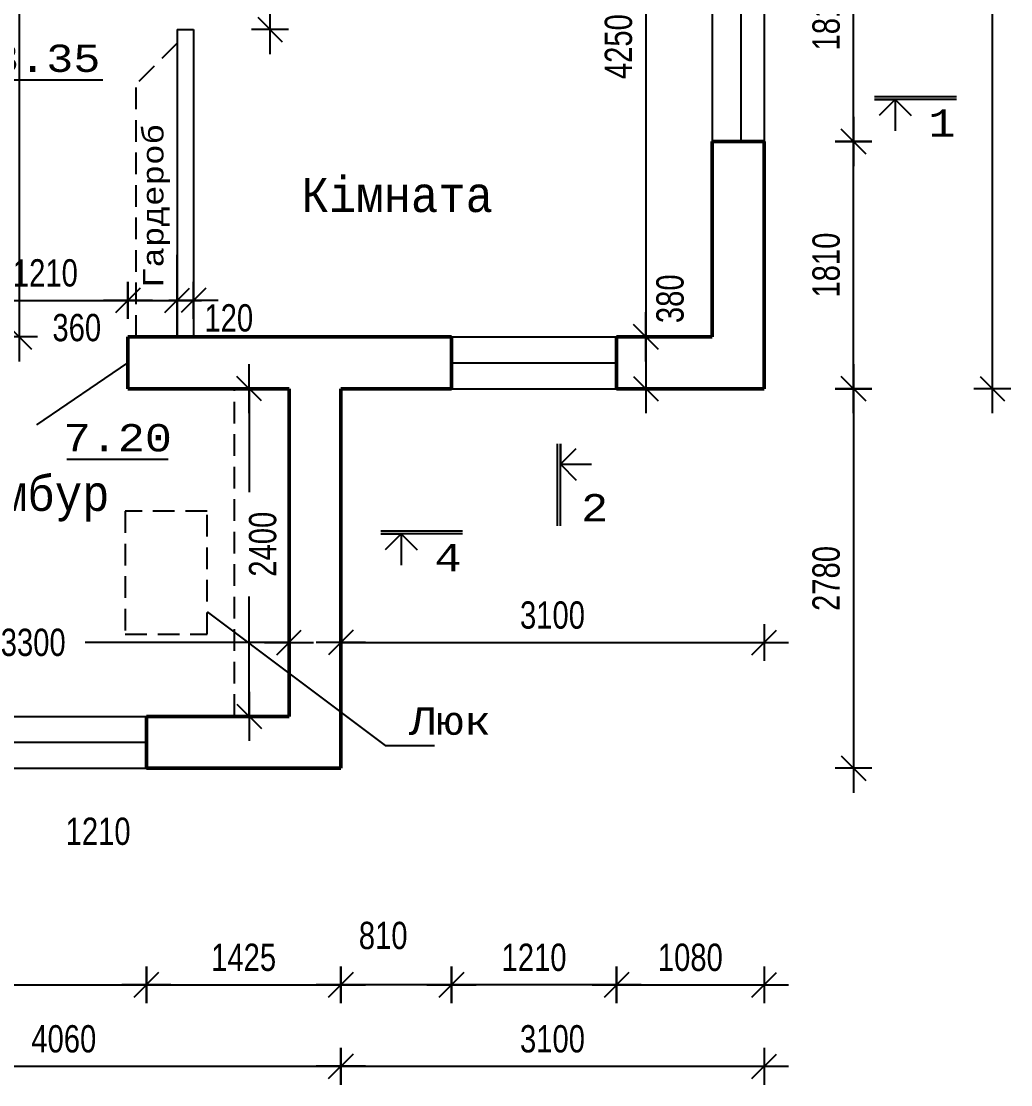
# Model space of a CAD drawing. Extents: x 3578 to 5591, y 95 to 458.
# Drawn here: x 4211.8 to 4284.3, y 98.9 to 176.8 of the extents above; entities that cross this region are included whole.
import ezdxf

# ---------------------------------------------------------------- set-up
doc = ezdxf.new("R2010")
doc.units = 0
doc.header["$MEASUREMENT"] = 0
doc.linetypes.add('HIDDEN2', pattern=[4.7625, 3.175, -1.5875])
doc.layers.get('0').update_dxf_attribs({"linetype": 'CONTINUOUS'})
doc.layers.get('DEFPOINTS').update_dxf_attribs({"linetype": 'CONTINUOUS'})
doc.layers.add('Chata', color=7, linetype='CONTINUOUS')
doc.layers.add('Furniture & Equipment', color=7, linetype='CONTINUOUS')
doc.styles.add('RUSS', font='russ', dxfattribs={"width": 0.8})
doc.styles.get("Standard").update_dxf_attribs({"font": 'cour.ttf'})
doc.dimstyles.new('MAESTRO_STD_1', dxfattribs={"dimtxt": 2.5, "dimasz": 0.09, "dimexe": 0, "dimexo": 0, "dimgap": 1, "dimtad": 1, "dimdec": 0, "dimlfac": 100, "dimzin": 0, "dimdsep": 46, "dimtxsty": 'RUSS', "dimblk": 'A8MITTA', "dimcen": 3, "dimse1": 1, "dimse2": 1, "dimclrd": 6, "dimclrt": 6, "dimadec": 0, "dimazin": 0, "dimtp": 6, "dimtm": 6, "dimtfac": 1, "dimtdec": 0, "dimtofl": 0, "dimtmove": 2, "dimatfit": 3, "dimldrblk": 'A8MITTA', "dimfxl": 1, "dimtolj": 1, "dimtzin": 0, "dimarcsym": 0})
doc.dimstyles.new('Text 2mm', dxfattribs={"dimtxt": 2, "dimasz": 0.09, "dimexe": 0, "dimexo": 0, "dimgap": 1, "dimtad": 1, "dimdec": 0, "dimlfac": 100, "dimzin": 0, "dimdsep": 46, "dimtxsty": 'RUSS', "dimblk": 'A8MITTA', "dimcen": 3, "dimse1": 1, "dimse2": 1, "dimclrd": 6, "dimclrt": 6, "dimadec": 0, "dimazin": 0, "dimtp": 6, "dimtm": 6, "dimtfac": 1, "dimtdec": 0, "dimtofl": 0, "dimtmove": 2, "dimatfit": 3, "dimldrblk": 'A8MITTA', "dimfxl": 1, "dimtolj": 1, "dimtzin": 0, "dimarcsym": 0})

# ---------------------------------------------------------------- blocks, each defined once
blk = doc.blocks.new('A8MITTA', base_point=(3180, 3140))
for p, q in [((3180, 3155), (3180, 3125)), ((3170, 3130), (3190, 3150)), ((3160, 3140), (3200, 3140))]:
    blk.add_line(p, q)
blk = doc.blocks.new('*D266')
at = {"layer": 'Chata', "color": 6, "lineweight": -2, "ltscale": 0.01, "transparency": 16777216}
blk.add_line((4262.319, 187.138), (4224.499, 187.138), dxfattribs=at)
at = {"layer": 'DEFPOINTS', "color": 0, "ltscale": 0.01, "transparency": 16777216}
for p in [(4224.409, 187.138), (4224.409, 153.728), (4262.409, 153.728)]:
    blk.add_point(p, dxfattribs=at)
at = {"layer": 'Chata', "color": 6, "lineweight": -2, "ltscale": 0.01, "transparency": 16777216, "xscale": 0.09, "yscale": 0.09, "zscale": 0.09, "rotation": 180}
blk.add_blockref('A8MITTA', (4224.409, 187.138), dxfattribs=at)
at = {"layer": 'Chata', "color": 6, "lineweight": -2, "ltscale": 0.01, "transparency": 16777216, "xscale": 0.09, "yscale": 0.09, "zscale": 0.09}
blk.add_blockref('A8MITTA', (4262.409, 187.138), dxfattribs=at)
at = {"layer": 'Chata', "color": 6, "ltscale": 0.01, "transparency": 16777216, "insert": (4243.409, 189.388), "char_height": 2.5, "attachment_point": 5, "style": 'RUSS'}
blk.add_mtext('\\A1;3800', dxfattribs=at)
blk = doc.blocks.new('*D269')
at = {"layer": 'Chata', "color": 6, "lineweight": -2, "ltscale": 0.01, "transparency": 16777216}
blk.add_line((4257.55, 196.138), (4257.55, 153.818), dxfattribs=at)
at = {"layer": 'DEFPOINTS', "color": 0, "ltscale": 0.01, "transparency": 16777216}
for p in [(4262.409, 196.228), (4257.55, 153.728), (4262.409, 153.728)]:
    blk.add_point(p, dxfattribs=at)
at = {"layer": 'Chata', "color": 6, "lineweight": -2, "ltscale": 0.01, "transparency": 16777216, "xscale": 0.09, "yscale": 0.09, "zscale": 0.09}
for p, rotation in [((4257.55, 196.228), 90), ((4257.55, 153.728), 270)]:
    blk.add_blockref('A8MITTA', p, dxfattribs=dict(at, rotation=rotation))
at = {"layer": 'Chata', "color": 6, "ltscale": 0.01, "transparency": 16777216, "insert": (4255.55, 174.978), "char_height": 2, "attachment_point": 5, "rotation": 90, "style": 'RUSS'}
blk.add_mtext('\\A1;4250', dxfattribs=at)
blk = doc.blocks.new('*D270')
at = {"layer": 'Chata', "color": 6, "lineweight": -2, "ltscale": 0.01, "transparency": 16777216}
blk.add_line((4272.767, 149.838), (4272.767, 122.218), dxfattribs=at)
at = {"layer": 'DEFPOINTS', "color": 0, "ltscale": 0.01, "transparency": 16777216}
for p in [(4235.209, 149.928), (4235.209, 122.128), (4272.767, 122.128)]:
    blk.add_point(p, dxfattribs=at)
at = {"layer": 'Chata', "color": 6, "lineweight": -2, "ltscale": 0.01, "transparency": 16777216, "xscale": 0.09, "yscale": 0.09, "zscale": 0.09}
for p, rotation in [((4272.767, 149.928), 90), ((4272.767, 122.128), 270)]:
    blk.add_blockref('A8MITTA', p, dxfattribs=dict(at, rotation=rotation))
at = {"layer": 'Chata', "color": 6, "ltscale": 0.01, "transparency": 16777216, "insert": (4270.767, 136.028), "char_height": 2, "attachment_point": 5, "rotation": 90, "style": 'RUSS'}
blk.add_mtext('\\A1;2780', dxfattribs=at)
blk = doc.blocks.new('*D277')
at = {"layer": 'Chata', "color": 6, "lineweight": -2, "ltscale": 0.01, "transparency": 16777216}
blk.add_line((4230.012, 185.238), (4230.012, 176.318), dxfattribs=at)
at = {"layer": 'DEFPOINTS', "color": 0, "ltscale": 0.01, "transparency": 16777216}
for p in [(4224.409, 185.328), (4224.409, 176.228), (4230.012, 176.228)]:
    blk.add_point(p, dxfattribs=at)
at = {"layer": 'Chata', "color": 6, "lineweight": -2, "ltscale": 0.01, "transparency": 16777216, "xscale": 0.09, "yscale": 0.09, "zscale": 0.09}
for p, rotation in [((4230.012, 185.328), 90), ((4230.012, 176.228), 270)]:
    blk.add_blockref('A8MITTA', p, dxfattribs=dict(at, rotation=rotation))
at = {"layer": 'Chata', "color": 6, "ltscale": 0.01, "transparency": 16777216, "insert": (4228.012, 180.778), "char_height": 2, "attachment_point": 5, "rotation": 90, "style": 'RUSS'}
blk.add_mtext('\\A1;910', dxfattribs=at)
blk = doc.blocks.new('*D279')
at = {"layer": 'Chata', "color": 6, "lineweight": -2, "ltscale": 0.01, "transparency": 16777216}
for p, q in [((4198.499, 131.335), (4208.848, 131.335)), ((4231.319, 131.335), (4216.486, 131.335))]:
    blk.add_line(p, q, dxfattribs=at)
at = {"layer": 'DEFPOINTS', "color": 0, "ltscale": 0.01, "transparency": 16777216}
for p in [(4231.409, 131.335), (4198.409, 125.955), (4231.409, 125.955)]:
    blk.add_point(p, dxfattribs=at)
at = {"layer": 'Chata', "color": 6, "lineweight": -2, "ltscale": 0.01, "transparency": 16777216, "xscale": 0.09, "yscale": 0.09, "zscale": 0.09, "rotation": 180}
blk.add_blockref('A8MITTA', (4198.409, 131.335), dxfattribs=at)
at = {"layer": 'Chata', "color": 6, "lineweight": -2, "ltscale": 0.01, "transparency": 16777216, "xscale": 0.09, "yscale": 0.09, "zscale": 0.09}
blk.add_blockref('A8MITTA', (4231.409, 131.335), dxfattribs=at)
at = {"layer": 'Chata', "color": 6, "ltscale": 0.01, "transparency": 16777216, "insert": (4212.667, 131.335), "char_height": 2, "attachment_point": 5, "style": 'RUSS'}
blk.add_mtext('\\A1;3300', dxfattribs=at)
blk = doc.blocks.new('*D280')
at = {"layer": 'Chata', "color": 6, "lineweight": -2, "ltscale": 0.01, "transparency": 16777216}
blk.add_line((4208.949, 106.267), (4220.869, 106.267), dxfattribs=at)
at = {"layer": 'DEFPOINTS', "color": 0, "ltscale": 0.01, "transparency": 16777216}
for p in [(4208.859, 122.128), (4220.959, 122.128), (4220.959, 106.267)]:
    blk.add_point(p, dxfattribs=at)
at = {"layer": 'Chata', "color": 6, "lineweight": -2, "ltscale": 0.01, "transparency": 16777216, "xscale": 0.09, "yscale": 0.09, "zscale": 0.09, "rotation": 180}
blk.add_blockref('A8MITTA', (4208.859, 106.267), dxfattribs=at)
at = {"layer": 'Chata', "color": 6, "lineweight": -2, "ltscale": 0.01, "transparency": 16777216, "xscale": 0.09, "yscale": 0.09, "zscale": 0.09}
blk.add_blockref('A8MITTA', (4220.959, 106.267), dxfattribs=at)
at = {"layer": 'Chata', "color": 6, "ltscale": 0.01, "transparency": 16777216, "insert": (4217.423, 117.499), "char_height": 2, "attachment_point": 5, "style": 'RUSS'}
blk.add_mtext('\\A1;1210', dxfattribs=at)
blk = doc.blocks.new('*D282')
at = {"layer": 'Chata', "color": 6, "lineweight": -2, "ltscale": 0.01, "transparency": 16777216}
blk.add_line((4221.049, 106.267), (4235.119, 106.267), dxfattribs=at)
at = {"layer": 'DEFPOINTS', "color": 0, "ltscale": 0.01, "transparency": 16777216}
for p in [(4220.959, 122.128), (4235.209, 122.128), (4235.209, 106.267)]:
    blk.add_point(p, dxfattribs=at)
at = {"layer": 'Chata', "color": 6, "lineweight": -2, "ltscale": 0.01, "transparency": 16777216, "xscale": 0.09, "yscale": 0.09, "zscale": 0.09, "rotation": 180}
blk.add_blockref('A8MITTA', (4220.959, 106.267), dxfattribs=at)
at = {"layer": 'Chata', "color": 6, "lineweight": -2, "ltscale": 0.01, "transparency": 16777216, "xscale": 0.09, "yscale": 0.09, "zscale": 0.09}
blk.add_blockref('A8MITTA', (4235.209, 106.267), dxfattribs=at)
at = {"layer": 'Chata', "color": 6, "ltscale": 0.01, "transparency": 16777216, "insert": (4228.084, 108.267), "char_height": 2, "attachment_point": 5, "style": 'RUSS'}
blk.add_mtext('\\A1;1425', dxfattribs=at)
blk = doc.blocks.new('*D283')
at = {"layer": 'Chata', "color": 6, "lineweight": -2, "ltscale": 0.01, "transparency": 16777216}
blk.add_line((4194.699, 100.298), (4235.119, 100.298), dxfattribs=at)
at = {"layer": 'DEFPOINTS', "color": 0, "ltscale": 0.01, "transparency": 16777216}
for p in [(4194.609, 122.128), (4235.209, 122.128), (4235.209, 100.298)]:
    blk.add_point(p, dxfattribs=at)
at = {"layer": 'Chata', "color": 6, "lineweight": -2, "ltscale": 0.01, "transparency": 16777216, "xscale": 0.09, "yscale": 0.09, "zscale": 0.09, "rotation": 180}
blk.add_blockref('A8MITTA', (4194.609, 100.298), dxfattribs=at)
at = {"layer": 'Chata', "color": 6, "lineweight": -2, "ltscale": 0.01, "transparency": 16777216, "xscale": 0.09, "yscale": 0.09, "zscale": 0.09}
blk.add_blockref('A8MITTA', (4235.209, 100.298), dxfattribs=at)
at = {"layer": 'Chata', "color": 6, "ltscale": 0.01, "transparency": 16777216, "insert": (4214.909, 102.298), "char_height": 2, "attachment_point": 5, "style": 'RUSS'}
blk.add_mtext('\\A1;4060', dxfattribs=at)
blk = doc.blocks.new('*D284')
at = {"layer": 'Chata', "color": 6, "lineweight": -2, "ltscale": 0.01, "transparency": 16777216}
blk.add_line((4272.767, 150.018), (4272.767, 167.938), dxfattribs=at)
at = {"layer": 'DEFPOINTS', "color": 0, "ltscale": 0.01, "transparency": 16777216}
for p in [(4266.209, 168.028), (4272.767, 168.028), (4266.209, 149.928)]:
    blk.add_point(p, dxfattribs=at)
at = {"layer": 'Chata', "color": 6, "lineweight": -2, "ltscale": 0.01, "transparency": 16777216, "xscale": 0.09, "yscale": 0.09, "zscale": 0.09}
for p, rotation in [((4272.767, 168.028), 90), ((4272.767, 149.928), 270)]:
    blk.add_blockref('A8MITTA', p, dxfattribs=dict(at, rotation=rotation))
at = {"layer": 'Chata', "color": 6, "ltscale": 0.01, "transparency": 16777216, "insert": (4270.767, 158.978), "char_height": 2, "attachment_point": 5, "rotation": 90, "style": 'RUSS'}
blk.add_mtext('\\A1;1810', dxfattribs=at)
blk = doc.blocks.new('*D285')
at = {"layer": 'Chata', "color": 6, "lineweight": -2, "ltscale": 0.01, "transparency": 16777216}
blk.add_line((4272.767, 168.118), (4272.767, 186.038), dxfattribs=at)
at = {"layer": 'DEFPOINTS', "color": 0, "ltscale": 0.01, "transparency": 16777216}
for p in [(4266.209, 186.128), (4272.767, 186.128), (4266.209, 168.028)]:
    blk.add_point(p, dxfattribs=at)
at = {"layer": 'Chata', "color": 6, "lineweight": -2, "ltscale": 0.01, "transparency": 16777216, "xscale": 0.09, "yscale": 0.09, "zscale": 0.09}
for p, rotation in [((4272.767, 186.128), 90), ((4272.767, 168.028), 270)]:
    blk.add_blockref('A8MITTA', p, dxfattribs=dict(at, rotation=rotation))
at = {"layer": 'Chata', "color": 6, "ltscale": 0.01, "transparency": 16777216, "insert": (4270.767, 177.078), "char_height": 2, "attachment_point": 5, "rotation": 90, "style": 'RUSS'}
blk.add_mtext('\\A1;1810', dxfattribs=at)
blk = doc.blocks.new('*D292')
at = {"layer": 'Chata', "color": 6, "lineweight": -2, "ltscale": 0.01, "transparency": 16777216}
blk.add_line((4235.299, 100.298), (4266.119, 100.298), dxfattribs=at)
at = {"layer": 'DEFPOINTS', "color": 0, "ltscale": 0.01, "transparency": 16777216}
for p in [(4266.209, 149.928), (4235.209, 122.128), (4266.209, 100.298)]:
    blk.add_point(p, dxfattribs=at)
at = {"layer": 'Chata', "color": 6, "lineweight": -2, "ltscale": 0.01, "transparency": 16777216, "xscale": 0.09, "yscale": 0.09, "zscale": 0.09, "rotation": 180}
blk.add_blockref('A8MITTA', (4235.209, 100.298), dxfattribs=at)
at = {"layer": 'Chata', "color": 6, "lineweight": -2, "ltscale": 0.01, "transparency": 16777216, "xscale": 0.09, "yscale": 0.09, "zscale": 0.09}
blk.add_blockref('A8MITTA', (4266.209, 100.298), dxfattribs=at)
at = {"layer": 'Chata', "color": 6, "ltscale": 0.01, "transparency": 16777216, "insert": (4250.709, 102.298), "char_height": 2, "attachment_point": 5, "style": 'RUSS'}
blk.add_mtext('\\A1;3100', dxfattribs=at)
blk = doc.blocks.new('*D316')
at = {"layer": 'Chata', "color": 6, "lineweight": -2, "ltscale": 0.01, "transparency": 16777216}
blk.add_line((4255.319, 106.267), (4243.399, 106.267), dxfattribs=at)
at = {"layer": 'DEFPOINTS', "color": 0, "ltscale": 0.01, "transparency": 16777216}
for p in [(4243.309, 149.928), (4255.409, 149.928), (4243.309, 106.267)]:
    blk.add_point(p, dxfattribs=at)
at = {"layer": 'Chata', "color": 6, "lineweight": -2, "ltscale": 0.01, "transparency": 16777216, "xscale": 0.09, "yscale": 0.09, "zscale": 0.09, "rotation": 180}
blk.add_blockref('A8MITTA', (4243.309, 106.267), dxfattribs=at)
at = {"layer": 'Chata', "color": 6, "lineweight": -2, "ltscale": 0.01, "transparency": 16777216, "xscale": 0.09, "yscale": 0.09, "zscale": 0.09}
blk.add_blockref('A8MITTA', (4255.409, 106.267), dxfattribs=at)
at = {"layer": 'Chata', "color": 6, "ltscale": 0.01, "transparency": 16777216, "insert": (4249.359, 108.267), "char_height": 2, "attachment_point": 5, "style": 'RUSS'}
blk.add_mtext('\\A1;1210', dxfattribs=at)
blk = doc.blocks.new('*D317')
at = {"layer": 'Chata', "color": 6, "lineweight": -2, "ltscale": 0.01, "transparency": 16777216}
blk.add_line((4255.499, 106.267), (4266.119, 106.267), dxfattribs=at)
at = {"layer": 'DEFPOINTS', "color": 0, "ltscale": 0.01, "transparency": 16777216}
for p in [(4255.409, 149.928), (4266.209, 149.928), (4266.209, 106.267)]:
    blk.add_point(p, dxfattribs=at)
at = {"layer": 'Chata', "color": 6, "lineweight": -2, "ltscale": 0.01, "transparency": 16777216, "xscale": 0.09, "yscale": 0.09, "zscale": 0.09, "rotation": 180}
blk.add_blockref('A8MITTA', (4255.409, 106.267), dxfattribs=at)
at = {"layer": 'Chata', "color": 6, "lineweight": -2, "ltscale": 0.01, "transparency": 16777216, "xscale": 0.09, "yscale": 0.09, "zscale": 0.09}
blk.add_blockref('A8MITTA', (4266.209, 106.267), dxfattribs=at)
at = {"layer": 'Chata', "color": 6, "ltscale": 0.01, "transparency": 16777216, "insert": (4260.809, 108.267), "char_height": 2, "attachment_point": 5, "style": 'RUSS'}
blk.add_mtext('\\A1;1080', dxfattribs=at)
blk = doc.blocks.new('*D318')
at = {"layer": 'Chata', "color": 6, "lineweight": -2, "ltscale": 0.01, "transparency": 16777216}
blk.add_line((4243.219, 106.267), (4235.299, 106.267), dxfattribs=at)
at = {"layer": 'DEFPOINTS', "color": 0, "ltscale": 0.01, "transparency": 16777216}
for p in [(4235.209, 149.928), (4243.309, 149.928), (4235.209, 106.267)]:
    blk.add_point(p, dxfattribs=at)
at = {"layer": 'Chata', "color": 6, "lineweight": -2, "ltscale": 0.01, "transparency": 16777216, "xscale": 0.09, "yscale": 0.09, "zscale": 0.09, "rotation": 180}
blk.add_blockref('A8MITTA', (4235.209, 106.267), dxfattribs=at)
at = {"layer": 'Chata', "color": 6, "lineweight": -2, "ltscale": 0.01, "transparency": 16777216, "xscale": 0.09, "yscale": 0.09, "zscale": 0.09}
blk.add_blockref('A8MITTA', (4243.309, 106.267), dxfattribs=at)
at = {"layer": 'Chata', "color": 6, "ltscale": 0.01, "transparency": 16777216, "insert": (4238.308, 109.866), "char_height": 2, "attachment_point": 5, "style": 'RUSS'}
blk.add_mtext('\\A1;810', dxfattribs=at)
blk = doc.blocks.new('*D333')
at = {"layer": 'Chata', "color": 6, "lineweight": -2, "ltscale": 0.01, "transparency": 16777216}
for p, q in [((4228.488, 149.838), (4228.488, 142.354)), ((4228.488, 126.018), (4228.488, 134.716))]:
    blk.add_line(p, q, dxfattribs=at)
at = {"layer": 'DEFPOINTS', "color": 0, "ltscale": 0.01, "transparency": 16777216}
for p in [(4231.409, 149.928), (4228.488, 125.928), (4231.409, 125.928)]:
    blk.add_point(p, dxfattribs=at)
at = {"layer": 'Chata', "color": 6, "lineweight": -2, "ltscale": 0.01, "transparency": 16777216, "xscale": 0.09, "yscale": 0.09, "zscale": 0.09}
for p, rotation in [((4228.488, 149.928), 90), ((4228.488, 125.928), 270)]:
    blk.add_blockref('A8MITTA', p, dxfattribs=dict(at, rotation=rotation))
at = {"layer": 'Chata', "color": 6, "ltscale": 0.01, "transparency": 16777216, "insert": (4229.488, 138.535), "char_height": 2, "attachment_point": 5, "rotation": 90, "style": 'RUSS'}
blk.add_mtext('\\A1;2400', dxfattribs=at)
blk = doc.blocks.new('*D341')
at = {"layer": 'Chata', "color": 6, "lineweight": -2, "ltscale": 0.01, "transparency": 16777216}
blk.add_line((4219.699, 156.396), (4223.119, 156.396), dxfattribs=at)
at = {"layer": 'DEFPOINTS', "color": 0, "ltscale": 0.01, "transparency": 16777216}
for p in [(4223.209, 156.396), (4219.609, 153.724), (4223.209, 153.728)]:
    blk.add_point(p, dxfattribs=at)
at = {"layer": 'Chata', "color": 6, "lineweight": -2, "ltscale": 0.01, "transparency": 16777216, "xscale": 0.09, "yscale": 0.09, "zscale": 0.09, "rotation": 180}
blk.add_blockref('A8MITTA', (4219.609, 156.396), dxfattribs=at)
at = {"layer": 'Chata', "color": 6, "lineweight": -2, "ltscale": 0.01, "transparency": 16777216, "xscale": 0.09, "yscale": 0.09, "zscale": 0.09}
blk.add_blockref('A8MITTA', (4223.209, 156.396), dxfattribs=at)
at = {"layer": 'Chata', "color": 6, "ltscale": 0.01, "transparency": 16777216, "insert": (4215.859, 154.389), "char_height": 2, "attachment_point": 5, "style": 'RUSS'}
blk.add_mtext('\\A1;360', dxfattribs=at)
blk = doc.blocks.new('*D362')
at = {"color": 6, "lineweight": -2, "ltscale": 0.01, "transparency": 16777216}
blk.add_line((4207.599, 156.396), (4219.519, 156.396), dxfattribs=at)
at = {"layer": 'DEFPOINTS', "color": 0, "ltscale": 0.01, "transparency": 16777216}
for p in [(4219.609, 156.396), (4207.509, 153.728), (4219.609, 153.724)]:
    blk.add_point(p, dxfattribs=at)
at = {"color": 6, "lineweight": -2, "ltscale": 0.01, "transparency": 16777216, "xscale": 0.09, "yscale": 0.09, "zscale": 0.09, "rotation": 180}
blk.add_blockref('A8MITTA', (4207.509, 156.396), dxfattribs=at)
at = {"color": 6, "lineweight": -2, "ltscale": 0.01, "transparency": 16777216, "xscale": 0.09, "yscale": 0.09, "zscale": 0.09}
blk.add_blockref('A8MITTA', (4219.609, 156.396), dxfattribs=at)
at = {"color": 6, "ltscale": 0.01, "transparency": 16777216, "insert": (4213.559, 158.396), "char_height": 2, "attachment_point": 5, "style": 'RUSS'}
blk.add_mtext('\\A1;1210', dxfattribs=at)
blk = doc.blocks.new('*D363')
at = {"color": 6, "lineweight": -2, "ltscale": 0.01, "transparency": 16777216}
for p, q in [((4223.119, 156.396), (4223.029, 156.396)), ((4224.499, 156.396), (4224.589, 156.396))]:
    blk.add_line(p, q, dxfattribs=at)
at = {"layer": 'DEFPOINTS', "color": 0, "ltscale": 0.01, "transparency": 16777216}
for p in [(4224.409, 156.396), (4223.209, 153.728), (4224.409, 153.728)]:
    blk.add_point(p, dxfattribs=at)
at = {"color": 6, "lineweight": -2, "ltscale": 0.01, "transparency": 16777216, "xscale": 0.09, "yscale": 0.09, "zscale": 0.09}
blk.add_blockref('A8MITTA', (4223.209, 156.396), dxfattribs=at)
at = {"color": 6, "lineweight": -2, "ltscale": 0.01, "transparency": 16777216, "xscale": 0.09, "yscale": 0.09, "zscale": 0.09, "rotation": 180}
blk.add_blockref('A8MITTA', (4224.409, 156.396), dxfattribs=at)
at = {"color": 6, "ltscale": 0.01, "transparency": 16777216, "insert": (4226.997, 155.101), "char_height": 2, "attachment_point": 5, "style": 'RUSS'}
blk.add_mtext('\\A1;120', dxfattribs=at)
blk = doc.blocks.new('*D378')
at = {"color": 6, "lineweight": -2, "ltscale": 0.01, "transparency": 16777216}
blk.add_line((4211.638, 196.138), (4211.638, 153.818), dxfattribs=at)
at = {"layer": 'DEFPOINTS', "color": 0, "ltscale": 0.01, "transparency": 16777216}
for p in [(4223.209, 196.228), (4211.638, 153.728), (4223.209, 153.728)]:
    blk.add_point(p, dxfattribs=at)
at = {"color": 6, "lineweight": -2, "ltscale": 0.01, "transparency": 16777216, "xscale": 0.09, "yscale": 0.09, "zscale": 0.09}
for p, rotation in [((4211.638, 196.228), 90), ((4211.638, 153.728), 270)]:
    blk.add_blockref('A8MITTA', p, dxfattribs=dict(at, rotation=rotation))
at = {"color": 6, "ltscale": 0.01, "transparency": 16777216, "insert": (4209.559, 163.273), "char_height": 2, "attachment_point": 5, "rotation": 90, "style": 'RUSS'}
blk.add_mtext('\\A1;4250', dxfattribs=at)
blk = doc.blocks.new('*D389')
at = {"color": 6, "lineweight": -2, "ltscale": 0.01, "transparency": 16777216}
blk.add_line((4282.931, 251.838), (4282.931, 150.018), dxfattribs=at)
at = {"layer": 'DEFPOINTS', "color": 0, "ltscale": 0.01, "transparency": 16777216}
for p in [(4266.209, 251.928), (4266.209, 149.928), (4282.931, 149.928)]:
    blk.add_point(p, dxfattribs=at)
at = {"color": 6, "lineweight": -2, "ltscale": 0.01, "transparency": 16777216, "xscale": 0.09, "yscale": 0.09, "zscale": 0.09}
for p, rotation in [((4282.931, 251.928), 90), ((4282.931, 149.928), 270)]:
    blk.add_blockref('A8MITTA', p, dxfattribs=dict(at, rotation=rotation))
at = {"color": 6, "ltscale": 0.01, "transparency": 16777216, "insert": (4280.931, 200.928), "char_height": 2, "attachment_point": 5, "rotation": 90, "style": 'RUSS'}
blk.add_mtext('\\A1;10200', dxfattribs=at)
blk = doc.blocks.new('*D391')
at = {"color": 6, "lineweight": -2, "ltscale": 0.01, "transparency": 16777216}
blk.add_line((4257.55, 153.638), (4257.55, 150.018), dxfattribs=at)
at = {"layer": 'DEFPOINTS', "color": 0, "ltscale": 0.01, "transparency": 16777216}
for p in [(4262.409, 153.728), (4257.55, 149.928), (4266.209, 149.928)]:
    blk.add_point(p, dxfattribs=at)
at = {"color": 6, "lineweight": -2, "ltscale": 0.01, "transparency": 16777216, "xscale": 0.09, "yscale": 0.09, "zscale": 0.09}
for p, rotation in [((4257.55, 153.728), 90), ((4257.55, 149.928), 270)]:
    blk.add_blockref('A8MITTA', p, dxfattribs=dict(at, rotation=rotation))
at = {"color": 6, "ltscale": 0.01, "transparency": 16777216, "insert": (4259.33, 156.514), "char_height": 2, "attachment_point": 5, "rotation": 90, "style": 'RUSS'}
blk.add_mtext('\\A1;380', dxfattribs=at)
blk = doc.blocks.new('*D457')
at = {"color": 6, "lineweight": -2, "ltscale": 0.01, "transparency": 16777216}
blk.add_line((4235.299, 131.335), (4266.119, 131.335), dxfattribs=at)
at = {"layer": 'DEFPOINTS', "color": 0, "ltscale": 0.01, "transparency": 16777216}
for p in [(4235.209, 149.928), (4266.209, 149.928), (4266.209, 131.335)]:
    blk.add_point(p, dxfattribs=at)
at = {"color": 6, "lineweight": -2, "ltscale": 0.01, "transparency": 16777216, "xscale": 0.09, "yscale": 0.09, "zscale": 0.09, "rotation": 180}
blk.add_blockref('A8MITTA', (4235.209, 131.335), dxfattribs=at)
at = {"color": 6, "lineweight": -2, "ltscale": 0.01, "transparency": 16777216, "xscale": 0.09, "yscale": 0.09, "zscale": 0.09}
blk.add_blockref('A8MITTA', (4266.209, 131.335), dxfattribs=at)
at = {"color": 6, "ltscale": 0.01, "transparency": 16777216, "insert": (4250.709, 133.335), "char_height": 2, "attachment_point": 5, "style": 'RUSS'}
blk.add_mtext('\\A1;3100', dxfattribs=at)

msp = doc.modelspace()

# ---------------------------------------------------------------- linework, layer by layer
at = {"ltscale": 0.01}
for p, q in [((4262.409, 186.128), (4262.409, 168.028)), ((4266.209, 186.128), (4266.209, 168.028)), ((4223.209, 176.228), (4223.209, 175.228)), ((4223.209, 153.728), (4220.209, 153.728)), ((4243.309, 153.728), (4255.409, 153.728)), ((4231.409, 125.955), (4227.409, 125.955))]:
    msp.add_line(p, q, dxfattribs=at)
at = {"layer": 'Chata'}
for p, q in [((4264.509, 186.128), (4264.509, 168.028)), ((4223.209, 176.228), (4223.209, 153.728)), ((4223.209, 176.228), (4224.409, 176.228)), ((4224.409, 176.228), (4224.409, 153.728)), ((4219.609, 153.728), (4219.609, 149.928)), ((4219.609, 149.928), (4231.409, 149.928)), ((4236.659, 149.928), (4266.209, 149.928)), ((4208.859, 122.128), (4220.959, 122.128))]:
    msp.add_line(p, q, dxfattribs=at)
at = {"layer": 'Chata', "color": 1, "linetype": 'HIDDEN2', "ltscale": 0.5}
for p, q in [((4223.209, 175.228), (4220.209, 172.228)), ((4220.209, 153.728), (4220.209, 172.228)), ((4227.409, 125.955), (4227.409, 149.928))]:
    msp.add_line(p, q, dxfattribs=at)
at = {"layer": 'Chata', "color": 0, "ltscale": 0.01}
for p, q in [((4207.908, 172.55), (4217.764, 172.55)), ((4215.134, 144.754), (4222.555, 144.754))]:
    msp.add_line(p, q, dxfattribs=at)
at = {"layer": 'Chata', "ltscale": 0.01}
for p, q in [((4280.312, 171.311), (4274.312, 171.311)), ((4280.312, 171.111), (4274.312, 171.111)), ((4274.312, 171.111), (4275.812, 171.111)), ((4275.812, 171.111), (4274.646, 169.946)), ((4275.812, 171.111), (4275.812, 168.821)), ((4275.812, 171.111), (4276.977, 169.946)), ((4223.209, 153.728), (4223.209, 159.728)), ((4223.209, 153.728), (4219.609, 153.728)), ((4219.609, 153.728), (4219.609, 149.928)), ((4223.209, 153.728), (4225.709, 153.728)), ((4255.409, 149.928), (4255.409, 153.728)), ((4212.928, 147.278), (4219.609, 151.828)), ((4243.309, 151.828), (4255.409, 151.828)), ((4231.409, 149.928), (4221.909, 149.928)), ((4251.086, 139.893), (4251.086, 145.893)), ((4251.286, 139.893), (4251.286, 145.893)), ((4251.286, 145.893), (4251.286, 144.393)), ((4251.286, 144.393), (4252.451, 145.558)), ((4251.286, 144.393), (4253.577, 144.393)), ((4251.286, 144.393), (4252.451, 143.228)), ((4244.126, 139.489), (4238.126, 139.489)), ((4244.126, 139.289), (4238.126, 139.289)), ((4238.126, 139.289), (4239.626, 139.289)), ((4239.626, 139.289), (4238.461, 138.124)), ((4239.626, 139.289), (4239.626, 136.999)), ((4239.626, 139.289), (4240.791, 138.124)), ((4208.859, 125.928), (4220.959, 125.928)), ((4208.859, 124.028), (4220.959, 124.028))]:
    msp.add_line(p, q, dxfattribs=at)
at = {"layer": 'Chata', "lineweight": 50, "ltscale": 0.01}
for p, q in [((4262.409, 168.028), (4266.209, 168.028)), ((4262.409, 168.028), (4262.409, 153.728)), ((4266.209, 168.028), (4266.209, 149.928)), ((4219.609, 153.728), (4243.309, 153.728)), ((4219.609, 149.928), (4219.609, 153.728)), ((4243.309, 149.928), (4243.309, 153.728)), ((4255.409, 149.928), (4255.409, 153.728)), ((4255.409, 153.728), (4262.409, 153.728)), ((4231.409, 149.928), (4219.609, 149.928)), ((4231.409, 149.928), (4231.409, 125.928)), ((4235.209, 149.928), (4235.209, 122.128)), ((4235.209, 149.928), (4243.309, 149.928)), ((4266.209, 149.928), (4255.409, 149.928)), ((4220.959, 125.928), (4220.959, 122.128)), ((4220.959, 125.928), (4231.409, 125.928)), ((4220.959, 122.128), (4235.209, 122.128)), ((4220.959, 122.128), (4220.959, 122.128))]:
    msp.add_line(p, q, dxfattribs=at)
at = {"layer": 'Chata', "color": 1, "linetype": 'HIDDEN2', "ltscale": 0.5}
msp.add_lwpolyline([(4219.409, 131.955), (4225.409, 131.955), (4225.409, 140.955), (4219.409, 140.955)], close=True, dxfattribs=at)
at = {"layer": 'Furniture & Equipment', "color": 1, "linetype": 'Continuous'}
for p, q in [((4225.409, 133.588), (4238.452, 123.786)), ((4238.452, 123.786), (4242.06, 123.786))]:
    msp.add_line(p, q, dxfattribs=at)

# ---------------------------------------------------------------- texts
at = {"layer": 'Chata'}
for s, height, width, p in [('13.35', 2, 0.99, (4207.67, 173.129)), ('1', 2, 0.99, (4278.255, 168.38)), ('Кімната', 2.5, 0.8, (4232.322, 162.866)), ('7.20', 2, 0.99, (4214.896, 145.333)), ('Тамбур', 2.5, 0.8, (4206.232, 140.979)), ('2', 2, 0.99, (4252.806, 140.207)), ('4', 2, 0.99, (4242.069, 136.557))]:
    msp.add_text(s, height=height, dxfattribs=dict(at, width=width)).set_placement(p)
at = {"layer": 'Furniture & Equipment', "color": 1, "linetype": 'Continuous'}
msp.add_text('Гардероб', height=1.5, rotation=90, dxfattribs=at).set_placement((4222.207, 157.295))
msp.add_text('Люк', height=2, dxfattribs=at).set_placement((4240.193, 124.579))

# ---------------------------------------------------------------- dimensions: what is measured, and where the dimension line sits
at = {"ltscale": 0.01}
dim = msp.add_linear_dim(base=(4282.931, 149.928), p1=(4266.209, 251.928), p2=(4266.209, 149.928), angle=90, dimstyle='Text 2mm', dxfattribs=at)
dim.commit()
dim.dimension.update_dxf_attribs({"geometry": '*D389', "text_midpoint": (4280.931, 200.928)})
for base, p1, p2, picture, middle in [((4211.638, 153.728), (4223.209, 196.228), (4223.209, 153.728), '*D378', (4209.559, 163.273)), ((4257.55, 149.928), (4262.409, 153.728), (4266.209, 149.928), '*D391', (4259.33, 156.514))]:
    dim = msp.add_linear_dim(base=base, p1=p1, p2=p2, angle=90, dimstyle='Text 2mm', dxfattribs=at)
    dim.commit()
    dim.dimension.update_dxf_attribs({"geometry": picture, "text_midpoint": middle, "dimtype": 160})
for base, p1, p2, picture, middle in [((4219.609, 156.396), (4207.509, 153.728), (4219.609, 153.724), '*D362', (4213.559, 158.396)), ((4266.209, 131.335), (4235.209, 149.928), (4266.209, 149.928), '*D457', (4250.709, 133.335))]:
    dim = msp.add_linear_dim(base=base, p1=p1, p2=p2, dimstyle='Text 2mm', dxfattribs=at)
    dim.commit()
    dim.dimension.update_dxf_attribs({"geometry": picture, "text_midpoint": middle})
dim = msp.add_linear_dim(base=(4224.409, 156.396), p1=(4223.209, 153.728), p2=(4224.409, 153.728), dimstyle='Text 2mm', dxfattribs=at)
dim.commit()
dim.dimension.update_dxf_attribs({"geometry": '*D363', "text_midpoint": (4226.997, 155.101), "dimtype": 160})
at = {"layer": 'Chata', "ltscale": 0.01}
for base, p1, p2, picture, middle in [((4257.55, 153.728), (4262.409, 196.228), (4262.409, 153.728), '*D269', (4255.55, 174.978)), ((4272.767, 186.128), (4266.209, 168.028), (4266.209, 186.128), '*D285', (4270.767, 177.078)), ((4230.012, 176.228), (4224.409, 185.328), (4224.409, 176.228), '*D277', (4228.012, 180.778)), ((4272.767, 168.028), (4266.209, 149.928), (4266.209, 168.028), '*D284', (4270.767, 158.978)), ((4272.767, 122.128), (4235.209, 149.928), (4235.209, 122.128), '*D270', (4270.767, 136.028))]:
    dim = msp.add_linear_dim(base=base, p1=p1, p2=p2, angle=90, dimstyle='Text 2mm', dxfattribs=at)
    dim.commit()
    dim.dimension.update_dxf_attribs({"geometry": picture, "text_midpoint": middle})
at = {"layer": 'Chata'}
dim = msp.add_linear_dim(base=(4224.409, 187.138), p1=(4262.409, 153.728), p2=(4224.409, 153.728), angle=180, dimstyle='MAESTRO_STD_1', dxfattribs=at)
dim.commit()
dim.dimension.update_dxf_attribs({"geometry": '*D266', "text_midpoint": (4243.409, 189.388)})
at = {"layer": 'Chata', "ltscale": 0.01}
for base, p1, p2, picture, middle in [((4223.209, 156.396), (4219.609, 153.724), (4223.209, 153.728), '*D341', (4215.859, 154.389)), ((4235.209, 106.267), (4243.309, 149.928), (4235.209, 149.928), '*D318', (4238.308, 109.866)), ((4231.409, 131.335), (4198.409, 125.955), (4231.409, 125.955), '*D279', (4212.667, 131.335)), ((4220.959, 106.267), (4208.859, 122.128), (4220.959, 122.128), '*D280', (4217.423, 117.499))]:
    dim = msp.add_linear_dim(base=base, p1=p1, p2=p2, dimstyle='Text 2mm', dxfattribs=at)
    dim.commit()
    dim.dimension.update_dxf_attribs({"geometry": picture, "text_midpoint": middle, "dimtype": 160})
dim = msp.add_linear_dim(base=(4228.488, 125.928), p1=(4231.409, 149.928), p2=(4231.409, 125.928), angle=90, dimstyle='Text 2mm', dxfattribs=at)
dim.commit()
dim.dimension.update_dxf_attribs({"geometry": '*D333', "text_midpoint": (4229.488, 138.535), "dimtype": 160})
for base, p1, p2, picture, middle in [((4266.209, 100.298), (4235.209, 122.128), (4266.209, 149.928), '*D292', (4250.709, 102.298)), ((4243.309, 106.267), (4255.409, 149.928), (4243.309, 149.928), '*D316', (4249.359, 108.267)), ((4266.209, 106.267), (4255.409, 149.928), (4266.209, 149.928), '*D317', (4260.809, 108.267)), ((4235.209, 100.298), (4194.609, 122.128), (4235.209, 122.128), '*D283', (4214.909, 102.298)), ((4235.209, 106.267), (4220.959, 122.128), (4235.209, 122.128), '*D282', (4228.084, 108.267))]:
    dim = msp.add_linear_dim(base=base, p1=p1, p2=p2, dimstyle='Text 2mm', dxfattribs=at)
    dim.commit()
    dim.dimension.update_dxf_attribs({"geometry": picture, "text_midpoint": middle})

doc.saveas('drawing.dxf')
